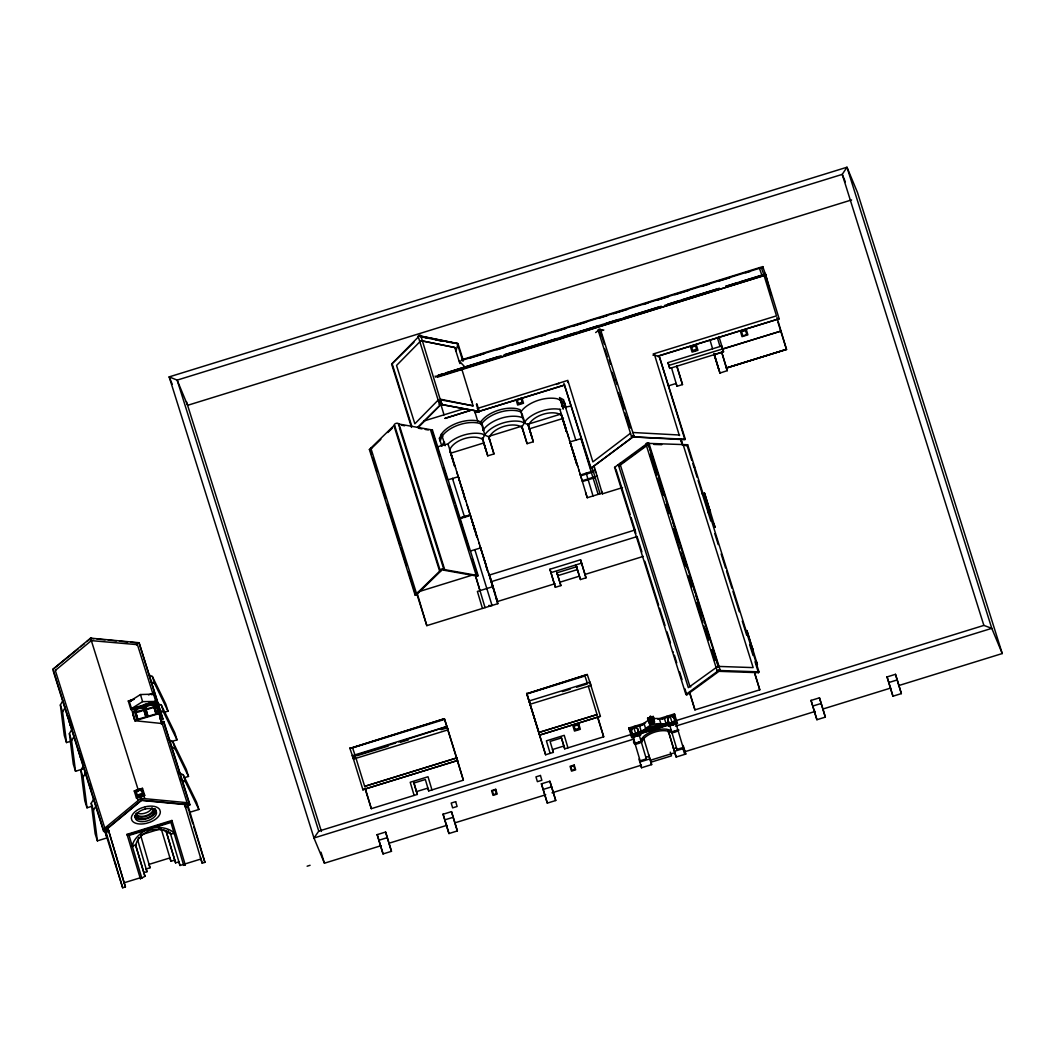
<?xml version="1.0" encoding="UTF-8"?>
<svg xmlns="http://www.w3.org/2000/svg" width="1055" height="1055" viewBox="0 0 1055 1055"><rect width="100%" height="100%" fill="white"/><g stroke="black" fill="none" stroke-linecap="round" stroke-linejoin="round"><path stroke-width="1.5" d="M486.104 450.604L482.201 437.785M132.548 847.046L133.141 842.919A30.674 16.656 -17.4 0 1 145.102 830.522M104.326 829.375L122.67 887.769L125.413 886.925L124.108 882.784L140.091 877.839L140.381 878.749L144.97 876.336L135.647 845.081L137.044 841.27A27.259 14.81 -17.4 0 1 148.966 830.549C155.969 828.399 165.015 829.125 170.699 834.241L174.101 833.186L174.392 834.096M455.945 351.038L458.055 343.719L419.428 335.846L457.962 343.6L463.382 360.704M439.526 438.959L441.016 434.607L443.39 431.627A25.122 13.649 -17.4 0 1 477.902 420.958L481.489 422.092M524.216 422.593L520.168 409.709L517.253 408.786A25.122 13.649 -17.4 0 0 480.368 422.435L480.816 421.881L484.865 434.766L482.689 438.867L487.753 455.852L493.964 453.927L488.9 436.941L481.937 433.842A25.122 13.649 -17.4 0 0 447.425 444.511M70.632 741.283L66.518 742.562L64.302 735.506L60.372 704.938L62.482 701.298M66.518 742.562L62.588 712.006L65.397 707.153M82.395 769.135L75.525 771.258L73.309 764.202L69.379 733.647L72.202 728.794L70.725 724.086M75.525 771.258L71.595 740.702L74.417 735.849M92.51 806.112L87.011 807.813L84.782 800.758L80.866 770.203L83.675 765.35M87.011 807.813L83.081 777.258L85.89 772.405M104.722 830.245L107.003 837.894L97.39 840.861L95.161 833.806L91.244 803.251L94.053 798.398M97.39 840.861L93.46 810.306L96.269 805.453M691.816 460.494L687.135 445.566L687.675 444.735L648.139 443.377L648.627 444.92M694.704 467.114L694.164 467.958L692.753 463.475M646.029 444.313L717.347 671.442A1.569 0.857 -17.4 0 1 718.534 670.031A1.569 0.857 -17.4 0 1 720.301 670.532L648.97 443.403A1.569 0.857 -17.4 0 0 647.216 442.902A1.569 0.857 -17.4 0 0 646.029 444.313L614.59 467.339L685.908 694.467L686.818 694.849L718.93 671.336L758.453 672.694L758.993 671.85L687.675 444.735M659.507 357.144L684.919 439.724L632.407 436.889L685.275 439.197L659.507 357.144L654.562 354.889L653.071 355.35M679.367 435.557L654.562 354.889M630.982 734.557L318.768 831.129L313.968 838L324.439 863.201L381.013 845.701M635.018 743.617L634.042 740.478L634.912 743.564L641.203 741.705L640.636 739.858L643.946 736.153A18.937 10.286 -17.4 0 1 666.457 729.19L671.231 730.39L671.811 732.236L677.996 730.324M106.384 832.039L105.764 830.048L103.614 831.393L52.75 669.437L90.559 638.143L90.994 640.596L90.559 638.143L139.075 642.732L162.971 718.864L160.439 718.943L162.971 718.864M90.994 640.596L137.453 644.658L153.146 694.625M137.216 644.974L136.623 644.922M162.734 719.18L139.075 642.732M161.547 721.396L163.841 721.633L160.637 721.686M161.982 723.862L155.823 701.931M187.645 804.477L187.408 803.686L184.665 804.53L141.185 800.415L140.513 798.266L186.735 802.644M187.408 804.794L189.926 804.701L163.841 721.633M481.502 424.057L481.054 424.611A25.122 13.649 -17.4 0 1 517.939 410.962L521.526 412.096M520.854 411.885L522.779 409.459A25.122 13.649 -17.4 0 1 557.291 398.79L564.24 401.889L565.797 407.111M561.603 406.135L562.711 405.793L566.087 407.757L563.568 399.74L559.532 397.564L563.185 409.208M398.909 426.22L398.988 424.044L432.418 430.005L478.139 575.608L477.572 576.215L442.019 569.871L415.934 595.284L415.116 595.099L369.395 449.509L393.924 425.613L394.741 425.798L440.463 571.388L439.645 571.203L415.116 595.099M432.418 430.005L431.851 430.625L439.711 455.668M478.139 575.608L444.709 569.647L444.142 570.254A2.281 1.24 -17.4 0 0 443.271 568.843A2.281 1.24 -17.4 0 0 440.423 569.726A2.281 1.24 -17.4 0 0 440.463 571.388M420.457 336.664L420.945 336.163A1.583 0.857 -17.4 0 0 419.27 335.332A1.583 0.857 -17.4 0 0 418.334 336.967L391.616 364.12L411.503 427.42M446.212 341.833L457.962 343.6M440.278 399.779L473.075 405.766L471.189 399.608M440.265 404.276L479.3 411.516L440.265 404.276L439.131 400.676M441.781 404.593L420.945 336.149M391.616 364.12L413.929 342.282M459.875 363.579L454.758 347.451L420.932 340.66L396.535 365.465L414.852 423.78L438.155 400.082M417.398 427.526L441.438 403.92L440.317 400.307M418.189 427.552L441.438 403.92M369.395 449.509L370.2 449.694L380.881 439.289M387.805 432.537L392.434 428.04M78.149 648.838L52.75 669.437M80.655 646.768L84.4 643.669M86.906 641.585L90.928 638.262M122.67 887.769L105.157 829.125L107.9 828.281L141.792 800.231L141.119 798.081L105.091 827.898M103.614 831.393L141.423 800.099L189.926 804.701M595.653 332.562L599.069 329.964M568.183 381.607L592.884 461.892L630.481 433.236M590.655 468.473L633.343 436.599L590.655 468.473L563.924 383.347M624.613 461.048L620.775 463.857L619.878 463.462L689.904 686.488L690.814 686.884M629.716 457.316L636.112 452.635M641.216 448.889L646.333 445.144M648.245 443.746L718.587 666.536L717.637 667.235M618.771 466.178L647.19 445.368L646.702 443.825M685.908 694.467L718.666 670.466L758.993 671.85M153.568 694.124L140.473 694.546L129.356 701.535L131.479 708.617L155.758 701.443L153.568 694.124L151.577 694.717M131.479 708.617L142.596 701.641L155.758 701.443M721.818 352.212L714.459 354.638L719.958 373.061L727.317 370.635L721.752 352.238M851.609 199.923L187.619 405.318L177.148 380.117L169.169 376.886L313.968 838L634.095 738.988M461.998 359.663L762.778 266.625L765.719 275.065L437.06 376.714M460.903 360.652L761.367 267.719L763.754 274.485M470.121 358.054L484.298 353.676M496.905 349.772L504.778 347.346M511.068 345.394L525.245 341.002M540.991 336.136L545.712 334.672M555.167 331.758L566.192 328.342M572.483 326.391L586.659 322.012M599.253 318.109L607.126 315.682M613.43 313.731L627.606 309.352M643.352 304.473L648.073 303.009M657.529 300.095L668.553 296.679M674.844 294.727L689.021 290.349M701.615 286.459L709.488 284.019M718.943 281.092L729.968 277.689M745.714 272.81L750.435 271.359M759.89 268.432L763.029 267.456L762.778 266.625M438.313 375.184L443.047 373.747M446.133 372.771L501.151 355.772M504.29 354.797L620.511 318.847M623.584 317.885L661.34 306.227M667.578 304.275L719.444 288.252M725.708 286.287L761.855 275.131L759.442 268.313M436.81 375.91L464.965 367.048M466.534 366.56L497.96 356.841M504.237 354.889L556.077 338.853M562.368 336.914L576.505 332.536M579.643 331.573L596.919 326.219M606.348 323.305L617.346 319.902M620.564 319.072L658.188 307.269M664.545 305.462L678.616 300.952M681.754 299.989L716.319 289.294M725.748 286.38L736.733 282.977M739.885 282.002L761.921 275.342M437.218 377.242L765.706 274.999L770.902 294.846M444.999 418.268L472.6 409.722L445.052 418.453M477.308 408.483L567.946 380.354M653.124 354.018L776.48 315.854L764.321 276.305M564.57 384.93L475.159 412.584L564.636 385.141M659.177 355.667L779.157 318.781L657.687 356.353M691.645 347.174L695.601 345.948L695.351 345.183L696.827 350.075L692.871 351.302L692.634 350.524L696.59 349.297L696.827 350.075M518.453 404.223L522.41 402.997L520.933 398.104L521.17 398.882L517.227 400.096L516.976 399.331L518.453 404.223L518.216 403.458L522.159 402.232L522.41 402.997M719.062 336.914L723.532 351.763L669.767 368.393L667.986 362.603L721.752 345.974L722.635 348.77M668.87 365.412L781.017 331.059L722.688 349.1M437.917 446.74L446.476 444.181M571.19 406.017L565.454 407.125L575.845 440.212M488.478 436.454L521.618 426.207L527.104 443.68L533.316 441.755L528.252 424.769L521.289 421.67A25.122 13.649 -17.4 0 0 484.416 435.319M450.696 453.188L484.153 442.836M529.28 428.871L563.462 418.308M668.329 385.879L676.123 383.466L677.007 386.275L682.493 384.574L676.994 366.151M721.805 352.568L726.381 367.918L786.463 349.337L726.42 368.05L786.516 349.482L776.928 317.357M448.27 479.735L458.279 476.741L463.778 494.136M567.366 433.368L576.887 464.728L570.043 441.913L581.437 438.484M592.066 467.352L593.464 471.901L580.698 475.845L578.826 469.897M475.779 532.353L470.24 514.866L458.872 518.374L470.279 514.946L477.097 537.681L475.462 532.472M597.394 476.029L582.189 480.737L579.854 473.26M460.428 518.559L463.224 517.702M452.476 478.443L464.622 517.267L468.948 515.921M582.426 481.542L595.191 477.599M585.617 492.514L587.253 497.736L602.458 493.028M601.456 490.865L602.379 493.832L622.542 487.595M56.034 669.846L55.203 670.11L106.014 831.92L108.757 831.063M470.636 550.947L480.632 547.941L486.131 565.348M702.037 493.911L704.555 493.133L710.424 511.82L707.905 512.598M418.4 591.802L473.576 574.724M635.308 529.913L489.494 575.015L497.498 601.508L555.154 583.666M491.564 581.582L637.365 536.481M68.311 718.31L69.195 718.785L68.285 718.257M560.891 585.591L556.763 572.285L560.891 585.591L555.352 587.305L549.919 569.252L580.567 559.77L586 577.824L580.461 579.538L576.333 566.232M69.248 718.93L69.01 720.578M68.746 719.695L69.406 719.484M555.352 587.305L550.974 572.628L581.635 563.146M576.65 566.72L557.066 572.773L557.818 575.648L577.388 569.595M71.542 726.407L70.87 726.618L70.276 724.653M71.846 727.383L70.619 725.8M559.836 582.228L579.406 576.175M585.644 574.237L643.326 556.394M416.488 592.778L426.813 625.641L497.815 603.684L491.353 582.281M163.881 712.442L168.009 711.162L165.793 704.107L152.368 676.479L148.636 674.659M159.767 718.917L160.69 718.626M161.31 723.836L162.233 723.545L134.974 720.736L132.759 713.681L134.974 720.736L159.252 713.549L155.692 701.206L143.546 704.806L147.107 717.149L146.777 716.068M78.993 752.321L79.613 752.017M82.092 760.009L80.866 758.44M171.517 741.56L177.016 739.858L174.8 732.803L161.389 705.175L156.404 702.749M134.222 790.907L142.504 788.349L144.733 795.43L136.438 798.002L134.262 791.052L142.504 788.349M135.185 791.316L141.937 789.232L143.757 795.035L137.005 797.118L135.225 791.448L141.937 789.232M184.374 777.693L188.502 776.427L186.287 769.359L172.862 741.744L167.877 739.304M144.693 795.299L136.438 798.002M587.266 674.501L526.801 693.742L587.266 674.501L590.444 684.049L589.864 682.176L529.254 700.929L530.269 704.199L590.879 685.447L590.273 683.442L600.4 716.319L539.778 735.058L600.4 716.319M444.406 718.706L349.944 748.43L444.406 718.706L457.527 760.51L362.894 789.694L457.527 760.51M105.777 831.116L108.52 830.272L125.413 886.925M185.298 806.521L188.027 805.677L204.921 862.331L202.178 863.175L200.437 857.544M188.265 806.468L185.535 807.326L184.665 804.53M352.937 757.371L352.41 755.683L447.017 726.42L447.544 728.108M106.08 832.131L108.823 831.287L107.518 827.146L124.108 882.784M185.588 807.537L188.331 806.693L155.599 702.432M355.153 755.538L375.435 749.261M384.798 746.373L395.717 742.997M398.843 742.034L447.03 726.499M562.46 691.592L570.307 689.166M576.584 687.227L587.569 683.825M355.535 756.712L352.977 757.503L355.39 756.224L352.581 747.863L444.63 719.391L463.369 780.199L428.726 790.907L427.842 788.111L416.474 791.619L417.345 794.428L371.32 808.671L365.03 788.599M356.946 755.736L388.148 746.096M400.623 742.232L408.43 739.819M441.188 729.678L445.869 728.24M189.254 812.442L198.881 809.475L196.665 802.42L183.24 774.792L178.255 772.352M127.022 834.347L171.912 820.46L172.202 821.37L127.299 835.257L127.022 834.347L140.381 878.749M130.293 834.043L169.143 822.03M141.858 878.288L129.079 835.415L170.923 822.478L183.702 865.351L185.271 864.863L171.912 820.46M141.766 834.637L161.191 828.637M161.639 830.034L159.041 828.492M166.268 831.604L163.921 829.823M132.257 846.123L135.647 845.081M456.723 757.899L364.674 786.371L456.749 757.965L463.369 780.199M597.051 714.578L538.973 732.46L597.051 714.578L588.321 686.238M575.278 730.271L579.235 729.045L577.758 724.152L578.008 724.917L574.052 726.143L573.815 725.365L575.278 730.271L575.041 729.493L578.997 728.267L579.235 729.045M141.357 834.848A20.322 11.038 -17.4 0 0 140.829 835.929L150.034 867.764L146.118 868.964L146.975 871.707L143.823 872.683L144.97 876.336M150.034 867.764L148.966 864.388L169.895 857.926L170.95 861.289L174.721 860.115L165.872 830.43M174.721 860.115L175.578 862.858L178.875 861.843L180.023 865.482L183.412 864.441L183.702 865.351M651.067 721.238L649.682 716.622L650.698 716.305L650.975 717.176M647.585 718.231L653.309 716.464L653.704 717.703L647.968 719.484L647.585 718.231L653.309 716.464M647.862 719.088L653.704 717.703M561.273 737.445L563.858 746.03L552.477 749.551L553.361 752.36L545.62 754.76L526.88 693.953L584.945 675.991L587.134 682.519M648.983 719.8L648.482 719.958A1.332 0.725 -17.4 0 0 648.891 719.497A2.268 1.226 -17.4 0 1 649.26 718.983M652.926 718.587L653.427 718.429A1.332 0.725 -17.4 0 1 652.834 718.284A2.268 1.226 -17.4 0 0 651.489 718.033M200.885 859.034L184.981 863.953L185.271 864.863M629.11 729.058L628.806 728.042L645.502 722.873M657.74 719.088L674.448 713.919L677.429 723.479L668.567 726.209L667.921 724.073L639.989 732.711L640.649 734.847L631.787 737.59L628.806 728.042M563.858 746.03L564.728 748.839L603.684 736.799L597.499 716.055M629.149 729.163L643.141 724.838M661.999 718.996L673.459 715.461L675.437 721.739L669.252 723.664L668.896 722.543L638.301 731.999L638.605 733.027L632.459 735.032L630.494 728.754M648.39 719.695L649.669 723.756L654.614 722.227L653.335 718.152M689.614 692.898L694.942 709.883L759.785 689.825L754.483 672.048M650.408 724.403L654.351 723.189L653.836 721.501A2.268 1.226 -17.4 0 0 651.674 721.422A2.268 1.226 -17.4 0 0 649.906 722.715A1.332 0.725 -17.4 0 1 649.484 723.189L654.443 721.646A1.332 0.725 -17.4 0 1 653.836 721.501L649.906 722.715L650.408 724.403L648.891 719.497L649.392 721.185M649.788 719.879A11.776 6.396 -17.4 0 0 644.012 723.4A7.754 4.207 -17.4 0 1 639.567 725.946L641.189 731.102A7.754 4.207 -17.4 0 0 645.634 728.57L660.931 723.836A7.754 4.207 -17.4 0 0 666.008 723.427L664.386 718.27A7.754 4.207 -17.4 0 1 659.309 718.666A11.776 6.396 -17.4 0 0 652.583 719.009M675.543 720.776L983.867 625.404L991.779 628.345L1002.25 653.546L898.544 685.618M639.304 733.146L643.801 731.748M646.794 730.825L651.304 729.427M660.298 726.644L664.795 725.26M640.385 733.41L666.391 725.365M640.293 733.726L677.125 722.451L677.429 723.479M640.345 733.832L631.483 736.575L631.787 737.59M632.855 736.364L637.497 734.926M671.191 724.508L675.833 723.084L683.113 747.481L676.928 749.393L676.44 747.85L673.644 748.72L668.435 731.26L671.231 730.39M675.912 723.334L669.727 725.247L676.928 749.393M633.897 736.601L639.884 735.032L632.486 737.313L630.191 730.007M675.517 726.17L991.779 628.345L846.98 167.231L169.169 376.886L172.255 384.297M640.636 739.858L643.431 738.988A17.315 9.403 -17.4 0 1 668.435 731.26M640.728 740.162L644.064 739.252M671.323 730.693L668.158 732.13L671.455 731.115M640.86 740.584L644.025 739.146M634.925 743.313L641.11 741.401M671.719 731.933L677.903 730.02M634.648 744.184C652.491 735.902 632.051 749.617 633.673 741.032M671.442 732.816C689.073 724.772 669.595 737.26 670.729 730.548L670.954 731.273M377.176 834.637L385.603 832.039L387.33 837.644L391.471 851.319L383.057 853.93L377.176 834.637L383.057 853.93M443.074 814.249L451.5 811.651L453.228 817.256L457.369 830.931L448.955 833.542L443.074 814.249L448.955 833.542M541.439 783.825L549.853 781.228L551.594 786.832L555.734 800.508L547.321 803.119L541.439 783.825L547.321 803.119M811.044 700.441L819.458 697.83L821.199 703.448L825.34 717.123L816.913 719.721L811.044 700.441L816.913 719.721M887.057 676.928L895.484 674.316L897.212 679.934L901.352 693.61L892.939 696.208L887.057 676.928L892.939 696.208M649.128 756.303L645.845 757.319L646.319 758.862L640.134 760.774L632.934 736.614L639.119 734.702L646.319 758.862M378.916 840.242L387.33 837.644M444.814 819.867L453.228 817.256M543.18 789.443L551.594 786.832M812.785 706.046L821.199 703.448M888.798 682.532L897.212 679.934M643.471 737.419L651.647 764.611L641.546 767.737L639.844 762.013L649.946 758.888L648.588 754.576M684.062 748.338L685.763 754.061L676.163 757.028L674.462 751.305L684.062 748.338L683.139 745.397M307.124 866.208L310.091 865.285M667.986 729.836L674.804 752.716L650.302 760.286L651.647 764.611M388.833 843.288L447.004 825.287M457.369 830.931L454.837 822.874L545.738 794.758M552.016 792.806L641.44 765.152M650.856 762.238L671.455 755.868L670.294 752.175M684.84 751.727L815.264 711.387M823.111 708.96L890.684 688.058M423.794 421.024L463.066 408.984M444.01 414.826L440.581 403.432M134.025 699.386L128.314 701.087L133.959 699.162M148.465 694.876L154.201 693.175L156.799 701.892L130.86 709.567L128.248 700.85M151.366 694.019L154.201 693.175M130.86 709.567L156.799 701.892M132.587 712.481L134.578 711.888A5.328 2.888 -16.7 0 1 138.324 708.129A5.328 2.888 -16.7 0 1 144.245 708.314L144.706 708.881L144.812 708.156A5.328 2.888 -16.7 0 1 149.691 704.766A5.328 2.888 -16.7 0 1 154.848 705.887L156.865 705.294M136.293 712.639L142.082 710.925M146.434 709.633L155.111 707.061M137.823 719.299L145.92 716.899L143.717 709.25A4.26 2.308 -16.7 0 0 139.102 708.485A4.26 2.308 -16.7 0 0 135.62 711.65L137.823 719.299L135.541 711.677L143.797 709.817L145.92 716.899M147.951 716.292L145.748 708.657L147.951 716.292L156.048 713.905L153.476 705.795A4.246 2.308 -16.7 0 0 149.23 705.479A4.246 2.308 -16.7 0 0 145.827 708.063L145.827 709.211L153.938 706.81L156.048 713.905M653.889 444.432L661.762 444.696M684.629 445.487L687.135 445.566M717.796 666.391L753.151 667.604L683.113 444.577M488.663 605.491L492.078 605.596L474.829 549.642M603.829 330.03L599.583 329.806L600.743 330.334M599.451 330.334L602.669 330.505M632.829 432.497L679.723 435.029M90.321 638.446L93.869 638.789M97.086 639.093L105.118 639.858M108.322 640.161L116.353 640.913M119.558 641.216L127.589 641.981M130.807 642.284L138.825 643.049M401.559 425.218L404.711 425.772M418.875 428.304L422.013 428.871M425.165 429.425L428.317 429.992M425.284 337.626L442.981 341.187M421.196 336.822L427.526 338.101M435.425 339.71L443.324 341.332M420.932 340.66L454.85 347.57M440.766 399.278L473.168 405.885M371.65 448.283L370.832 448.098L416.567 593.701L417.371 593.886M484.008 430.137L482.9 430.48A25.122 13.649 -17.4 0 1 519.772 416.831L523.359 417.965L524.889 422.804M442.15 436.229L442.823 436.44M444.656 442.309L443.548 442.652L441.821 446.186L439.289 438.155M91.6 640.411L55.572 670.228M568.302 381.976L567.959 382.543M564.887 386.407L591.235 468.697M618.547 465.492L618.283 464.635L619.193 465.018M614.59 467.339L615.487 467.734M635.11 532.696L636.007 533.091M718.284 666.76L712.745 649.115M717.004 666.958L688.322 687.649L618.283 464.635M672.51 651.766L673.407 652.161M150.852 681.715L154.597 683.535L168.009 711.162M159.859 710.411L163.604 712.244L177.016 739.858M171.345 746.966L175.077 748.799L188.502 776.427M180.471 779.408L185.456 781.847L198.881 809.475M561.049 402.403L565.098 404.579M459.334 361.14L464.886 366.969M674.29 718.284L674.752 719.721M637.879 729.348L638.328 730.785M631.813 732.803L631.365 731.366M845.319 181.803L842.233 174.392L846.98 167.231L857.451 192.432L1002.25 653.546M155.23 808.684L155.823 810.135A11.038 6 -17.4 0 1 148.808 817.994L146.091 818.931A11.038 6 -17.4 0 1 135.132 817.216L134.539 815.766M154.228 809.106L154.755 810.411A9.93 5.394 -17.4 0 1 148.452 817.493L145.999 818.324A9.93 5.394 -17.4 0 1 136.148 816.794L135.607 815.489A9.93 5.394 -17.4 0 1 135.726 813.998M152.909 808.71L153.015 808.974A8.691 4.721 -17.4 0 1 147.489 815.172L145.353 815.897A8.691 4.721 -17.4 0 1 136.715 814.552L136.359 813.682M580.923 438.55L598.132 494.373M593.174 470.965L580.435 475.001L587.253 497.736M586.171 473.128L593.029 495.942M528.502 425.574A18.581 10.088 -17.4 0 1 543.22 414.246A18.581 10.088 -17.4 0 1 561.629 415.327L564.214 423.24M570.043 441.913L575.568 459.4M482.926 439.671A18.581 10.088 -17.4 0 0 464.517 438.59A18.581 10.088 -17.4 0 0 449.786 449.918L453.413 461.141M529.254 700.929L529.491 701.667M352.805 756.949L362.92 789.773M352.41 755.683L352.634 756.382M726.381 367.918L727.317 370.635M713.958 354.216L719.958 373.061M526.643 693.254L539.778 735.058M349.785 747.955L352.977 757.503M559.849 409.353L568.935 438.3M448.059 444.089L454.481 464.556M68.852 717.782L69.182 718.798M78.637 748.865L78.004 749.353L77.727 748.364L78.532 750.883M90.044 785.237L89.767 784.498M460.639 484.245L462.789 490.984M89.728 784.208L90.295 786.028M574.579 456.235L572.061 448.546M474.79 529.188L472.271 521.5M485.142 562.183L482.636 554.495M90.031 785.171L90.321 786.081M78.558 750.936L78.123 749.63L78.307 750.316M983.867 625.404L842.233 174.392L177.148 380.117L318.768 831.129M901.352 693.61L895.484 674.316M777.957 322.223L786.516 349.482M722.649 348.954L723.532 351.763M825.34 717.123L819.458 697.83M676.637 365.94L682.493 384.574M709.567 509.908L710.279 512.163L704.555 493.133M714.024 524.084L715.079 527.46L709.949 510.435M752.756 649.128L746.887 630.442L752.611 649.458L751.556 646.082M756.356 661.393L757.424 664.769L752.294 647.744M694.652 469.515L697.104 477.335M698.094 480.46L710.846 521.091M714.776 533.593L718.204 544.538M721.158 553.915L725.576 567.986M726.552 571.111L731.959 588.294M732.935 591.42L739.318 611.742M742.258 621.118L746.676 635.189M749.617 644.565L753.059 655.498M755.024 661.749L758.453 672.694M754.971 674.527L759.785 689.825M681.121 440.027L682.598 444.735L680.923 439.117M680.857 440.331L682.334 445.039M649.115 446.489L657.014 471.625M660.957 484.192L664.413 495.177M666.378 501.468L671.811 518.744M672.8 521.882L679.209 542.31M684.141 558.016L687.596 569.014M689.561 575.292L694.994 592.567M695.984 595.719L702.393 616.133M706.336 628.701L709.791 639.699M650.144 454.784L656.553 475.212M657.542 478.35L662.975 495.626M665.929 505.055L668.395 512.901M673.327 528.621L679.737 549.035M680.726 552.174L685.17 566.311M688.124 575.74L691.579 586.738M696.511 602.445L702.92 622.859M703.909 626.011L708.353 640.148M711.307 649.564L714.763 660.562M600.849 333.129L604.264 344.009M609.157 359.57L610.621 364.239M615.5 379.787L616.964 384.455M620.881 396.891L624.296 407.784M627.224 417.107L630.639 428M599.425 331.863L600.888 336.532M604.792 348.968L607.245 356.748M612.124 372.296L614.564 380.077M618.467 392.513L623.848 409.63M624.824 412.742L629.215 426.734M615.975 469.29L630.152 514.418M631.127 517.53L635.519 531.535M637.484 537.786L641.915 551.884M644.869 561.286L658.65 605.161M659.626 608.287L665.046 625.523M667.011 631.787L670.452 642.759M674.369 655.208L676.756 662.83M679.631 671.982L682.031 679.605M684.893 688.757L686.818 694.849M674.765 717.558L676.215 722.187M684.84 751.12L685.763 754.061M594.703 469.383L595.679 472.469M673.103 746.993L674.462 751.305M674.804 752.716L676.163 757.028M560.878 399.924L563.476 408.206M659.309 718.666L661.248 724.904M654.351 723.189L652.966 718.745M653.599 727.264L653.955 728.385M649.682 716.622L649.946 717.492M648.456 720.446L650.078 725.616M645.95 729.638L644.012 723.4L644.328 724.469M641.836 741.968L641.229 740.003M638.301 731.999L638.644 733.12M586 577.824L580.567 559.77M638.921 759.086L639.844 762.013M640.622 764.796L641.546 767.737M533.316 441.755L527.83 424.281L560.97 414.035L566.535 431.732L561.616 415.156M521.988 413.56L522.898 416.488M597.869 718.27L603.684 736.799M549.919 569.252L550.974 572.628M488.966 437.983L493.964 453.927M476.873 403.801L479.379 411.648M457.474 344.101L462.802 361.087M476.385 404.302L478.812 412.03M483.546 428.66L482.175 424.268L478.574 423.134A25.122 13.649 -17.4 0 0 444.063 433.803L441.702 436.783L440.212 441.135M483.704 442.968L487.753 455.852M418.334 336.967L439.658 404.896A1.583 0.857 -17.4 0 1 440.608 403.261A1.583 0.857 -17.4 0 1 442.269 404.078M496.259 597.565L497.498 601.508M450.01 451.435L452.661 459.861M453.096 461.259L454.731 466.468L449.549 449.114M463.87 495.56L465.097 499.477L458.239 476.649M473.827 527.263L475.053 531.166M485.814 565.467L487.463 570.676L480.605 547.861M496.18 598.462L497.815 603.684M441.465 434.053L445.131 445.724M555.734 800.508L549.853 781.228M443.654 468.196L447.096 479.155M449.061 485.419L454.468 502.642M455.444 505.767L469.211 549.602M472.165 559.005L476.596 573.089M430.453 429.662L476.187 575.265L475.607 575.872L485.049 607.627M392.302 364.252L411.701 426.009M398.988 424.044L444.709 569.647M399.397 427.789L443.627 568.645M393.924 425.613L439.645 571.203M370.2 449.694L371.676 454.389M372.666 457.514L377.083 471.611M380.037 481.001L385.444 498.224M387.409 504.488L400.201 545.184M401.177 548.323L406.584 565.546M408.549 571.81L415.934 595.284M388.939 843.248L391.471 851.319M186.471 401.691L321.432 831.446M320.997 852.216L324.439 863.201M152.368 676.479L154.597 683.535M161.389 705.175L163.604 712.244M172.862 741.744L175.077 748.799M183.24 774.792L185.456 781.847M163.604 721.95L189.689 805.005M189.452 813.088L192.841 823.863M193.804 826.935L204.921 862.331M168.075 830.232L168.84 832.659M141.159 789.615L142.939 795.285M140.117 789.944L140.328 790.63L142.161 789.918A2.413 1.306 -17.4 0 1 141.225 789.813L136.121 791.395A2.413 1.306 -17.4 0 1 135.409 792.015L137.73 791.435L137.519 790.749M90.559 638.143L138.297 790.155M140.75 797.949L141.423 800.099M136.055 791.197L137.836 796.868M128.789 834.505L129.079 835.415M115.417 863.544L116.156 865.904M81.446 758.215L82.883 762.791M53.607 671.125L103.983 831.525M60.372 704.938L62.588 712.006M69.379 733.647L71.595 740.702M80.866 770.203L83.081 777.258M91.244 803.251L93.46 810.306M435.161 376.028L435.504 377.136M78.822 751.767L79.257 753.204M765.587 274.63L765.205 273.39L779.157 318.781M564.544 424.11L565.981 428.739M574.909 457.105L577.824 466.521M576.637 462.815L579.301 471.295M475.106 530.058L478.034 539.474M485.471 563.053L489.863 577.243M463.105 491.841L466.033 501.27M454.191 463.475L455.668 468.262M91.02 788.349L91.455 789.72M69.775 720.684L70.118 721.791M79.165 752.848L79.692 754.576M68.918 720.222L69.445 721.95M765.416 274.102L765.719 275.065M477.941 539.316L479.498 544.248M488.294 572.311L489.388 575.845M465.941 501.099L468.895 510.58M455.575 468.103L458.543 477.585M475.62 576.426L479.985 590.642M355.97 758.149L364.7 786.437M80.351 754.365L80.787 755.762M80.365 754.417L80.721 755.551M69.432 721.884L69.96 723.572M79.679 754.51L80.206 756.211M580.949 438.629L581.213 439.487M461.536 368.261L471.822 401.718M474.526 410.514L475.225 412.795M527.025 694.427L545.62 754.76M489.731 576.966L491.261 581.793M479.023 542.837L480.895 548.798M467.022 504.633L470.24 514.866M456.657 471.638L460.033 482.478M474.869 549.734L475.119 550.578M464.767 517.583L464.622 517.267M452.503 478.522L452.766 479.379M447.716 728.636L448.072 729.823L353.465 759.086L353.108 757.899M80.114 755.973L80.694 757.807M69.867 723.334L70.448 725.181M593.464 471.901L600.018 493.78M569.489 440.265L570.425 443.337M490.417 579.208L492.751 586.686L477.388 591.433L482.452 608.432M480.051 546.213L482.386 553.69M81.354 757.596L81.789 758.993M70.791 723.981L71.292 725.603M80.523 757.279L81.116 759.204L81.525 758.189M590.127 683.033L589.864 682.176M667.775 720.301L667.881 721.027A3.534 2.835 -16.7 0 0 672.114 722.701L670.149 716.398L670.334 717.044M632.354 729.005A3.534 3.073 -16.5 0 0 631.47 732.065A3.534 2.835 -16.7 0 0 635.703 733.753L633.739 727.462L633.91 728.108M140.473 694.546L142.596 701.641M717.294 337.455L719.998 346.515M709.896 339.75L712.6 348.796M713.984 353.465L719.022 370.358M691.407 346.396L692.871 351.302M671.521 367.852L677.007 386.275M667.986 362.603L669.767 368.393M689.64 692.106L694.942 709.883M674.448 713.919L674.752 714.947M683.02 748.76L684.431 753.494M594.216 466.429L602.379 493.832M666.918 716.253L667.235 717.268M667.921 724.073L668.567 726.209M558.517 383.281L558.715 383.954M556.592 383.875L556.789 384.548M560.904 413.441L566.456 431.508M650.698 716.305L652.096 720.921M639.989 732.711L640.649 734.847M636.323 725.721L636.627 726.737M634.319 726.341L634.622 727.357M576.122 565.322L580.461 579.538M576.07 565.335L577.349 569.608M521.974 398.065L523.517 403.234L517.649 405.041L516.119 399.871M527.856 423.675L531.799 436.915M527.104 443.68L522.04 426.695L526.129 420.167A25.122 13.649 -17.4 0 1 560.653 409.498M521.75 426.391L523.069 430.809M489.045 438.102L489.929 441.056M474.645 410.962L477.81 421.591M567.959 747.85L564.227 735.335L546.398 740.847L550.13 753.362M564.728 748.839L561.484 737.92L550.103 741.441L553.361 752.36M489.955 576.544L495.441 594.941M469 511.068L475.014 530.995M417.318 593.794L426.813 625.641M451.5 811.651L454.837 822.874M431.957 789.918L428.027 776.757L410.21 782.269L414.127 795.43M428.726 790.907L425.336 779.513L413.956 783.034L417.345 794.428M413.494 781.65L416.474 791.619M385.603 832.039L388.53 841.85M365.136 787.927L371.32 808.671M187.434 806.337L188.805 810.926M184.467 803.963L202.178 863.175M156.944 713.061L157.274 714.143L153.7 701.799M144.654 708.986L144.983 710.068M133.458 708.037L136.965 720.143M170.026 832.144L180.023 865.482M166.189 831.353L175.578 862.858M161.507 829.797L170.95 861.289M144.601 797.844L143.717 794.89L136.965 796.987L137.836 799.927M141.37 790.314L141.225 789.813A3.376 1.833 -17.4 0 0 136.121 791.395L136.266 791.896M146.975 871.707L137.717 840.149A24.094 13.082 -17.4 0 1 138.785 837.604M135.436 844.554L143.823 872.683M67.757 716.714L67.48 715.738L68.061 717.677M131.11 707.588L134.974 720.736M489.138 437.746A18.581 10.088 -17.4 0 1 503.868 426.418A18.581 10.088 -17.4 0 1 522.278 427.499M394.741 425.798A2.281 1.24 -17.4 0 1 394.689 424.123A2.281 1.24 -17.4 0 1 397.537 423.253A2.281 1.24 -17.4 0 1 398.421 424.651M638.222 731.603A3.534 3.073 -16.5 0 1 636.6 733.594L635.98 733.871L636.6 733.594A3.547 3.31 -16.2 0 0 638.143 729.77A3.547 2.545 -16.8 0 0 636.653 728.319M633.95 734.095A3.534 3.073 -16.5 0 0 634.859 734.135L634.846 734.135A3.547 3.31 -16.2 0 1 633.884 734.082M633.106 733.845A3.534 3.073 -16.5 0 1 632.38 733.396M633.079 728.464A3.534 3.073 -16.5 0 1 634.82 727.924M635.717 727.963A3.534 3.073 -16.5 0 1 638.209 729.981M633.026 733.792A3.547 3.31 -16.2 0 1 631.352 731.867A3.547 2.545 -16.8 0 1 631.826 729.809M638.222 730.007A3.534 2.835 -16.7 0 1 635.703 733.753M668.791 722.345A3.534 3.073 -16.5 0 1 668.237 721.739L667.881 721.027A3.534 3.073 -16.5 0 1 668.224 718.626M668.778 717.941A3.534 3.073 -16.5 0 1 669.503 717.4M672.141 716.899A3.534 3.073 -16.5 0 1 674.62 718.917M674.264 721.238A3.547 3.31 -16.2 0 0 674.554 718.706A3.547 2.545 -16.8 0 0 673.064 717.255M669.45 722.741A3.547 3.31 -16.2 0 1 667.762 720.802M667.802 720.763A3.547 2.545 -16.8 0 1 668.25 718.745M674.633 718.956A3.534 2.835 -16.7 0 1 672.114 722.701M645.634 728.57A11.776 6.396 -17.4 0 1 660.931 723.836M154.215 808.658A9.93 5.394 -17.4 0 1 147.898 815.739L145.445 816.57A9.93 5.394 -17.4 0 1 135.594 815.027M152.105 807.668A8.691 4.721 -17.4 0 1 146.671 812.574L144.535 813.313A8.691 4.721 -17.4 0 1 136.913 812.878M147.344 829.23A30.674 16.656 -17.4 0 1 149.718 828.03A30.674 16.656 -17.4 0 1 152.329 827.687M154.9 827.489A30.674 16.656 -17.4 0 1 174.101 833.186M646.504 445.856A1.569 0.857 -17.4 0 1 647.704 444.445A1.569 0.857 -17.4 0 1 649.458 444.946M673.011 722.53L672.404 722.807L673.011 722.53A3.534 3.073 -16.5 0 0 673.736 721.989A3.547 3.31 -16.2 0 1 673.011 722.53M144.944 809.08L142.214 810.016A11.038 6 -17.4 0 0 135.198 817.876L135.792 819.326A11.038 6 -17.4 0 0 146.751 821.027L149.48 820.104A11.038 6 -17.4 0 0 156.483 812.245L155.889 810.794A11.038 6 -17.4 0 0 144.944 809.08M765.389 274.036L763.029 274.748L765.389 274.036M696.392 345.13L690.537 346.95L692.08 352.106L697.935 350.3L696.392 345.13M746.347 329.688L740.491 331.494L742.021 336.664L747.876 334.844L746.347 329.688M745.542 330.505L741.599 331.718L742.826 335.846L746.769 334.62L745.542 330.505M142.57 794.085L137.466 795.668A2.413 1.306 -17.4 0 1 136.754 796.288L143.506 794.204A2.413 1.306 -17.4 0 1 142.57 794.085A3.376 1.833 -17.4 0 0 137.466 795.668L142.57 794.085M145.379 806.759L141.647 807.906A14.981 8.137 -17.4 0 0 131.361 818.443L131.967 820.474A14.981 8.137 -17.4 0 0 146.315 823.362L150.047 822.201A14.981 8.137 -17.4 0 0 160.334 811.664L159.714 809.633A14.981 8.137 -17.4 0 0 145.379 806.759M578.799 724.099L572.944 725.919L574.487 731.075L580.342 729.269L578.799 724.099M676.598 723.4L669.279 725.946L676.598 723.4M455.668 801.681L451.197 803.066L452.621 807.866L457.105 806.482L455.668 801.681M495.745 789.285L491.59 790.577L493.028 795.365L497.169 794.085L495.745 789.285M540.437 775.478L535.953 776.862L537.391 781.663L541.861 780.278L540.437 775.478M574.223 765.033L570.069 766.312L571.507 771.113L575.648 769.834L574.223 765.033M495.296 790.037L492.369 790.934L493.463 794.626L496.391 793.729L495.296 790.037M573.775 765.772L570.847 766.669L571.955 770.361L574.87 769.464L573.775 765.772M157.129 706.468L159.252 713.549L157.129 706.468M131.334 700.955L129.356 701.535L131.334 700.955M634.068 436.44L600.598 329.859A1.385 0.752 -17.4 0 0 599.108 329.173A1.385 0.752 -17.4 0 0 598.251 330.584L631.721 437.166A1.385 0.752 -17.4 0 1 632.578 435.755A1.385 0.752 -17.4 0 1 634.068 436.44"/></g></svg>
